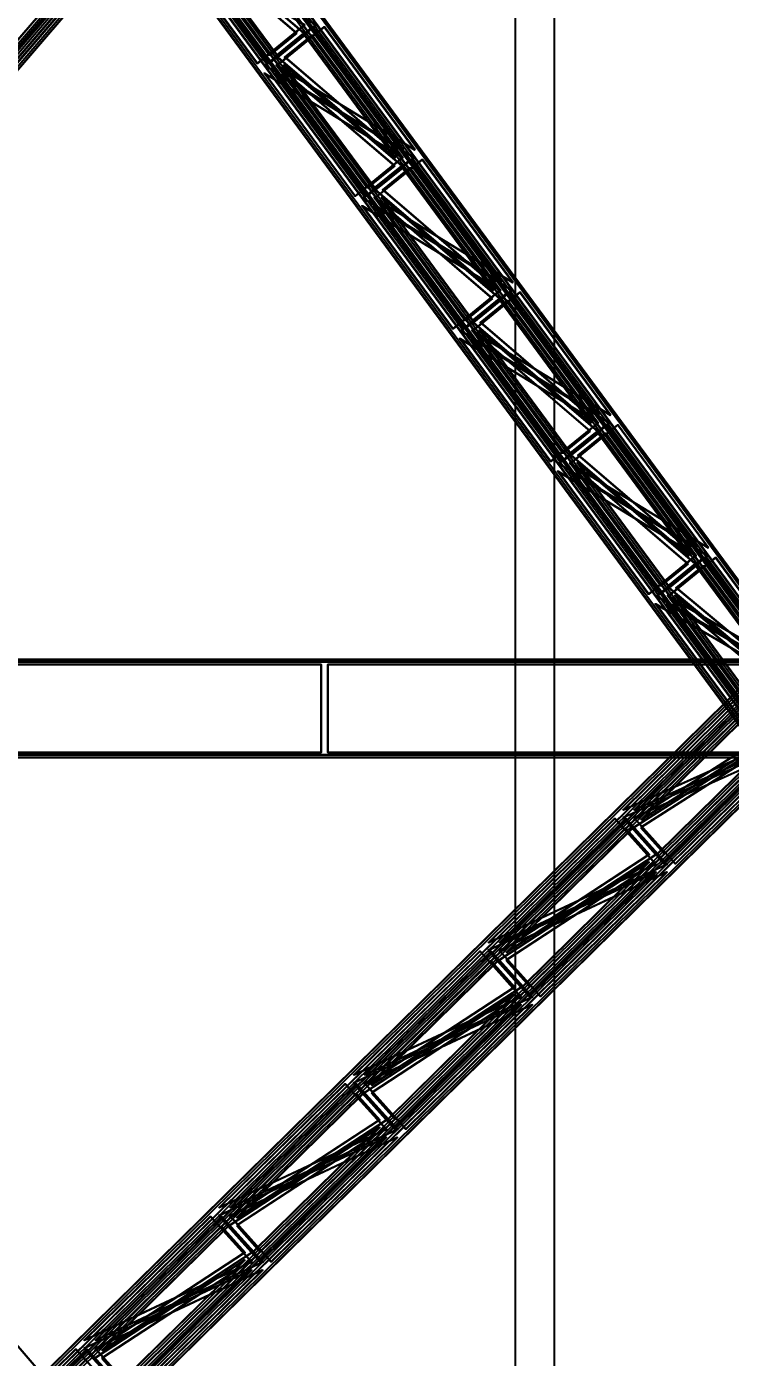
# Model space of a CAD drawing. Header units: millimetres. Extents: x -84906 to 117550, y -3000 to 338000.
# Drawn here: x -6148 to -403, y 47700 to 58569 of the extents above; entities that cross this region are included whole.
import ezdxf

# ---------------------------------------------------------------- set-up
doc = ezdxf.new("R2010")
doc.units = ezdxf.units.MM
for name, color, linetype, lineweight in [('D-STR-CORE', 7, 'Continuous', 25), ('D-STR-DIM', 7, 'Continuous', 13), ('D-STR-STRC', 7, 'Continuous', 25)]:
    doc.layers.add(name, color=color, linetype=linetype, lineweight=lineweight)
doc.styles.add('OpenSansCondensed-Light', font='OpenSansCondensed-Light.ttf')
doc.styles.add('TOWER_UNICODE', font='Arial Unicode.ttf')
doc.dimstyles.new('EZDXF', dxfattribs={"dimtxt": 0.25, "dimasz": 0.175, "dimexe": 0.375, "dimexo": 0.125, "dimgap": 0.1, "dimtad": 1, "dimlfac": 100, "dimzin": 12, "dimdsep": 46, "dimtxsty": 'OpenSansCondensed-Light', "dimblk": 'ARCHTICK', "dimcen": 2.5, "dimazin": 3, "dimtfac": 0.5, "dimtmove": 2, "dimatfit": 3})

# ---------------------------------------------------------------- blocks, each defined once
blk = doc.blocks.new('_ARCHTICK')
at = {"color": 0, "linetype": 'BYBLOCK', "const_width": 0.15}
blk.add_lwpolyline([(-0.5, -0.5), (0.5, 0.5)], dxfattribs=at)

msp = doc.modelspace()

# ---------------------------------------------------------------- linework, layer by layer
at = {"layer": 'D-STR-CORE'}
msp.add_lwpolyline([(-2160, 18300), (-1840, 18300), (-1840, 224550), (-2160, 224550)], close=True, dxfattribs=at)
msp.add_lwpolyline([(-2160, 18300), (-1840, 18300), (-1840, 224550), (-2160, 224550)], close=True, dxfattribs=at)
at = {"layer": 'D-STR-STRC'}
for points in [[(-11424.6, 53212.9), (-10964.7, 52787.1), (186.6, 65787.1), (-273.3, 66212.9)], [(-11420.3, 53212.9), (-10960.3, 52787.1), (190.9, 65787.1), (-269, 66212.9)], [(-11342.2, 53212.9), (-10882.3, 52787.1), (269, 65787.1), (-190.9, 66212.9)], [(-11337.9, 53212.9), (-10878, 52787.1), (273.3, 65787.1), (-186.6, 66212.9)], [(190.5, 53196.1), (-290.1, 52803.9), (-9871.7, 65803.9), (-9391.1, 66196.1)], [(195.5, 53196.1), (-285.1, 52803.9), (-9866.7, 65803.9), (-9386.1, 66196.1)], [(285.1, 53196.1), (-195.5, 52803.9), (-9777, 65803.9), (-9296.4, 66196.1)], [(290.1, 53196.1), (-190.5, 52803.9), (-9772, 65803.9), (-9291.5, 66196.1)], [(-11330.6, 53139.7), (-11028.8, 52860.3), (122.5, 65860.3), (-179.4, 66139.7)], [(-11326.3, 53139.7), (-11024.5, 52860.3), (126.8, 65860.3), (-175, 66139.7)], [(-11278.1, 53139.7), (-10976.2, 52860.3), (175, 65860.3), (-126.8, 66139.7)], [(-11273.7, 53139.7), (-10971.9, 52860.3), (179.4, 65860.3), (-122.5, 66139.7)], [(125, 53128.7), (-190.4, 52871.3), (-9771.9, 65871.3), (-9456.6, 66128.7)], [(130, 53128.7), (-185.4, 52871.3), (-9767, 65871.3), (-9451.6, 66128.7)], [(185.4, 53128.7), (-130, 52871.3), (-9711.5, 65871.3), (-9396.2, 66128.7)], [(190.4, 53128.7), (-125, 52871.3), (-9706.6, 65871.3), (-9391.2, 66128.7)], [(-6699.5, 58593.5), (-6329.4, 58250.9), (-5464.2, 59259.6)], [(-6695.2, 58593.5), (-6325.1, 58250.9), (-5459.9, 59259.6)], [(-6617.2, 58593.5), (-6247.1, 58250.9), (-5381.8, 59259.6)], [(-6612.8, 58593.5), (-6242.7, 58250.9), (-5377.5, 59259.6)], [(-6553, 58520.4), (-6341, 58324.1), (-5475.8, 59332.8)], [(-6548.7, 58520.4), (-6336.7, 58324.1), (-5471.4, 59332.8)], [(-3881.7, 58582.4), (-4268.4, 58266.8), (-5008.6, 59271.1)], [(-3876.7, 58582.4), (-4263.4, 58266.8), (-5003.6, 59271.1)], [(-3787, 58582.4), (-4173.8, 58266.8), (-4914, 59271.1)], [(-3782.1, 58582.4), (-4168.8, 58266.8), (-4909, 59271.1)], [(-3947.2, 58515), (-4168.7, 58334.2), (-4908.9, 59338.5)], [(-3942.2, 58515), (-4163.7, 58334.2), (-4903.9, 59338.5)], [(-3886.8, 58515), (-4108.3, 58334.2), (-4848.5, 59338.5)], [(-3881.8, 58515), (-4103.3, 58334.2), (-4843.5, 59338.5)], [(-3075.6, 57562.2), (-3815.9, 58566.5), (-4202.6, 58250.9)], [(-3070.7, 57562.2), (-3810.9, 58566.5), (-4197.6, 58250.9)], [(-2981, 57562.2), (-3721.2, 58566.5), (-4107.9, 58250.9)], [(-2976, 57562.2), (-3716.2, 58566.5), (-4102.9, 58250.9)], [(-3141.1, 57494.8), (-3881.3, 58499.1), (-4102.9, 58318.3)], [(-3136.1, 57494.8), (-3876.4, 58499.1), (-4097.9, 58318.3)], [(-3080.7, 57494.8), (-3820.9, 58499.1), (-4042.5, 58318.3)], [(-3075.7, 57494.8), (-3816, 58499.1), (-4037.5, 58318.3)], [(-3083.2, 57499.1), (-3469.9, 57183.5), (-4210.2, 58187.8)], [(-3078.2, 57499.1), (-3465, 57183.5), (-4205.2, 58187.8)], [(-2988.6, 57499.1), (-3375.3, 57183.5), (-4115.5, 58187.8)], [(-2983.6, 57499.1), (-3370.3, 57183.5), (-4110.5, 58187.8)], [(-3148.7, 57431.7), (-3370.2, 57250.9), (-4110.4, 58255.2)], [(-3143.7, 57431.7), (-3365.2, 57250.9), (-4105.5, 58255.2)], [(-3088.3, 57431.7), (-3309.8, 57250.9), (-4050, 58255.2)], [(-3083.3, 57431.7), (-3304.8, 57250.9), (-4045.1, 58255.2)], [(-2277.2, 56478.9), (-3017.4, 57483.2), (-3404.1, 57167.6)], [(-2272.2, 56478.9), (-3012.4, 57483.2), (-3399.1, 57167.6)], [(-2182.5, 56478.9), (-2922.7, 57483.2), (-3309.5, 57167.6)], [(-2177.5, 56478.9), (-2917.8, 57483.2), (-3304.5, 57167.6)], [(-2342.7, 56411.5), (-3082.9, 57415.8), (-3304.4, 57235)], [(-2337.7, 56411.5), (-3077.9, 57415.8), (-3299.4, 57235)], [(-2282.2, 56411.5), (-3022.5, 57415.8), (-3244, 57235)], [(-2277.3, 56411.5), (-3017.5, 57415.8), (-3239, 57235)], [(-2350.2, 56348.3), (-2571.8, 56167.5), (-3312, 57171.9)], [(-2345.3, 56348.3), (-2566.8, 56167.5), (-3307, 57171.9)], [(-2289.8, 56348.3), (-2511.3, 56167.5), (-3251.6, 57171.9)], [(-2284.9, 56348.3), (-2506.4, 56167.5), (-3246.6, 57171.9)], [(-2284.8, 56415.8), (-2671.5, 56100.1), (-3411.7, 57104.4)], [(-2279.8, 56415.8), (-2666.5, 56100.1), (-3406.7, 57104.4)], [(-2190.1, 56415.8), (-2576.8, 56100.1), (-3317, 57104.4)], [(-2185.1, 56415.8), (-2571.8, 56100.1), (-3312.1, 57104.4)], [(-1478.7, 55395.6), (-2218.9, 56399.9), (-2605.7, 56084.2)], [(-1473.7, 55395.6), (-2214, 56399.9), (-2600.7, 56084.2)], [(-1384.1, 55395.6), (-2124.3, 56399.9), (-2511, 56084.2)], [(-1379.1, 55395.6), (-2119.3, 56399.9), (-2506, 56084.2)], [(-1544.2, 55328.1), (-2284.4, 56332.5), (-2505.9, 56151.7)], [(-1539.2, 55328.1), (-2279.4, 56332.5), (-2501, 56151.7)], [(-1483.8, 55328.1), (-2224, 56332.5), (-2445.5, 56151.7)], [(-1478.8, 55328.1), (-2219, 56332.5), (-2440.5, 56151.7)], [(-1551.8, 55265), (-1773.3, 55084.2), (-2513.5, 56088.5)], [(-1546.8, 55265), (-1768.3, 55084.2), (-2508.5, 56088.5)], [(-1491.4, 55265), (-1712.9, 55084.2), (-2453.1, 56088.5)], [(-1486.4, 55265), (-1707.9, 55084.2), (-2448.1, 56088.5)], [(-1486.3, 55332.4), (-1873, 55016.8), (-2613.2, 56021.1)], [(-1481.3, 55332.4), (-1868, 55016.8), (-2608.3, 56021.1)], [(-1391.6, 55332.4), (-1778.4, 55016.8), (-2518.6, 56021.1)], [(-1386.7, 55332.4), (-1773.4, 55016.8), (-2513.6, 56021.1)], [(-680.3, 54312.2), (-1420.5, 55316.5), (-1807.2, 55000.9)], [(-675.3, 54312.2), (-1415.5, 55316.5), (-1802.2, 55000.9)], [(-585.6, 54312.2), (-1325.8, 55316.5), (-1712.5, 55000.9)], [(-580.6, 54312.2), (-1320.8, 55316.5), (-1707.6, 55000.9)], [(-745.7, 54244.8), (-1486, 55249.1), (-1707.5, 55068.3)], [(-740.7, 54244.8), (-1481, 55249.1), (-1702.5, 55068.3)], [(-685.3, 54244.8), (-1425.5, 55249.1), (-1647.1, 55068.3)], [(-680.3, 54244.8), (-1420.6, 55249.1), (-1642.1, 55068.3)], [(-753.3, 54181.7), (-974.8, 54000.9), (-1715.1, 55005.2)], [(-748.3, 54181.7), (-969.8, 54000.9), (-1710.1, 55005.2)], [(-692.9, 54181.7), (-914.4, 54000.9), (-1654.6, 55005.2)], [(-687.9, 54181.7), (-909.4, 54000.9), (-1649.7, 55005.2)], [(-687.8, 54249.1), (-1074.6, 53933.5), (-1814.8, 54937.8)], [(-682.9, 54249.1), (-1069.6, 53933.5), (-1809.8, 54937.8)], [(-593.2, 54249.1), (-979.9, 53933.5), (-1720.1, 54937.8)], [(-588.2, 54249.1), (-974.9, 53933.5), (-1715.1, 54937.8)], [(76, 53286.2), (-622, 54233.2), (-1008.7, 53917.6)], [(81, 53286.2), (-617, 54233.2), (-1003.7, 53917.6)], [(170.6, 53286.2), (-527.4, 54233.2), (-914.1, 53917.6)], [(175.6, 53286.2), (-522.4, 54233.2), (-909.1, 53917.6)], [(10.5, 53218.8), (-687.5, 54165.8), (-909, 53985)], [(15.5, 53218.8), (-682.5, 54165.8), (-904, 53985)], [(70.9, 53218.8), (-627.1, 54165.8), (-848.6, 53985)], [(75.9, 53218.8), (-622.1, 54165.8), (-843.6, 53985)], [(2.9, 53155.6), (-218.6, 52974.8), (-916.6, 53921.9)], [(7.9, 53155.6), (-213.6, 52974.8), (-911.6, 53921.9)], [(63.3, 53155.6), (-158.2, 52974.8), (-856.2, 53921.9)], [(68.3, 53155.6), (-153.2, 52974.8), (-851.2, 53921.9)], [(68.4, 53223), (-318.3, 52907.4), (-1016.3, 53854.4)], [(73.4, 53223), (-313.3, 52907.4), (-1011.3, 53854.4)], [(163.1, 53223), (-223.7, 52907.4), (-921.7, 53854.4)], [(168, 53223), (-218.7, 52907.4), (-916.7, 53854.4)], [(-22302.6, 53400), (-22302.6, 52600), (22302.6, 52600), (22302.6, 53400)], [(22302.6, 53400), (22302.6, 52600), (-22302.6, 52600), (-22302.6, 53400)], [(-7406.7, 53360), (-7406.7, 52640), (-3744.6, 52640), (-3744.6, 53360)], [(-3744.6, 53360), (-3744.6, 52640), (-7406.7, 52640), (-7406.7, 53360)], [(-3689.6, 53360), (-3689.6, 52640), (-27.5, 52640), (-27.5, 53360)], [(-27.5, 53360), (-27.5, 52640), (-3689.6, 52640), (-3689.6, 53360)], [(-13456.8, 40233.1), (-13038, 39766.9), (162, 52766.9), (-256.8, 53233.1)], [(-13452.1, 40233.1), (-13033.3, 39766.9), (166.7, 52766.9), (-252.1, 53233.1)], [(-13368.5, 40153), (-13093.7, 39847), (106.3, 52847), (-168.5, 53153)], [(-13366.7, 40233.1), (-12947.9, 39766.9), (252.1, 52766.9), (-166.7, 53233.1)], [(-13363.8, 40153), (-13089, 39847), (111, 52847), (-163.8, 53153)], [(-13362, 40233.1), (-12943.2, 39766.9), (256.8, 52766.9), (-162, 53233.1)], [(-13311, 40153), (-13036.2, 39847), (163.8, 52847), (-111, 53153)], [(-13306.3, 40153), (-13031.5, 39847), (168.5, 52847), (-106.3, 53153)], [(276.9, 40215.9), (-166.5, 39784.1), (-11317.8, 52784.1), (-10874.4, 53215.9)], [(-1280.2, 52170.3), (-300.2, 53135.4), (36.8, 52760.3)], [(-1275.5, 52170.3), (-295.5, 53135.4), (41.5, 52760.3)], [(-1191.9, 52090.2), (-211.9, 53055.3), (-18.9, 52840.4)], [(-1190.1, 52170.3), (-210.1, 53135.4), (126.9, 52760.3)], [(-1187.2, 52090.2), (-207.2, 53055.3), (-14.2, 52840.4)], [(-1185.3, 52170.3), (-205.3, 53135.4), (131.6, 52760.3)], [(-1134.4, 52090.2), (-154.4, 53055.3), (38.6, 52840.4)], [(-1129.7, 52090.2), (-149.7, 53055.3), (43.4, 52840.4)], [(-1193.8, 52026.6), (-1000.8, 51811.7), (-20.8, 52776.8)], [(-1189, 52026.6), (-996, 51811.7), (-16, 52776.8)], [(-1136.3, 52026.6), (-943.2, 51811.7), (36.7, 52776.8)], [(-1131.5, 52026.6), (-938.5, 51811.7), (41.5, 52776.8)], [(-1282.1, 52106.7), (-945.1, 51731.6), (34.9, 52696.7)], [(-1277.3, 52106.7), (-940.3, 51731.6), (39.7, 52696.7)], [(-1191.9, 52106.7), (-855, 51731.6), (125, 52696.7)], [(-1187.2, 52106.7), (-850.2, 51731.6), (129.8, 52696.7)], [(-2380.2, 51087), (-1349.8, 52101.8), (-1012.8, 51726.6)], [(-2375.5, 51087), (-1345, 52101.8), (-1008.1, 51726.6)], [(-2290.1, 51087), (-1259.7, 52101.8), (-922.7, 51726.6)], [(-2285.3, 51087), (-1254.9, 52101.8), (-917.9, 51726.6)], [(-2291.9, 51006.8), (-1261.5, 52021.7), (-1068.5, 51806.8)], [(-2287.2, 51006.8), (-1256.8, 52021.7), (-1063.7, 51806.8)], [(-2234.4, 51006.8), (-1204, 52021.7), (-1011, 51806.8)], [(-2229.7, 51006.8), (-1199.2, 52021.7), (-1006.2, 51806.8)], [(-2293.8, 50943.2), (-2100.8, 50728.3), (-1070.3, 51743.2)], [(-2289, 50943.2), (-2096, 50728.3), (-1065.6, 51743.2)], [(-2236.3, 50943.2), (-2043.2, 50728.3), (-1012.8, 51743.2)], [(-2231.5, 50943.2), (-2038.5, 50728.3), (-1008.1, 51743.2)], [(-2382.1, 51023.4), (-2045.1, 50648.2), (-1014.7, 51663)], [(-2377.3, 51023.4), (-2040.3, 50648.2), (-1009.9, 51663)], [(-2291.9, 51023.4), (-1955, 50648.2), (-924.5, 51663)], [(-2287.2, 51023.4), (-1950.2, 50648.2), (-919.8, 51663)], [(-3480.2, 50003.6), (-2449.8, 51018.4), (-2112.8, 50643.3)], [(-3475.5, 50003.6), (-2445, 51018.4), (-2108.1, 50643.3)], [(-3390.1, 50003.6), (-2359.7, 51018.4), (-2022.7, 50643.3)], [(-3385.3, 50003.6), (-2354.9, 51018.4), (-2017.9, 50643.3)], [(-3391.9, 49923.5), (-2361.5, 50938.3), (-2168.5, 50723.4)], [(-3387.2, 49923.5), (-2356.8, 50938.3), (-2163.7, 50723.4)], [(-3334.4, 49923.5), (-2304, 50938.3), (-2111, 50723.4)], [(-3329.7, 49923.5), (-2299.2, 50938.3), (-2106.2, 50723.4)], [(-3393.8, 49859.9), (-3200.8, 49645), (-2170.3, 50659.8)], [(-3389, 49859.9), (-3196, 49645), (-2165.6, 50659.8)], [(-3336.3, 49859.9), (-3143.2, 49645), (-2112.8, 50659.8)], [(-3331.5, 49859.9), (-3138.5, 49645), (-2108.1, 50659.8)], [(-3482.1, 49940), (-3145.1, 49564.9), (-2114.7, 50579.7)], [(-3477.3, 49940), (-3140.3, 49564.9), (-2109.9, 50579.7)], [(-3391.9, 49940), (-3055, 49564.9), (-2024.5, 50579.7)], [(-3387.2, 49940), (-3050.2, 49564.9), (-2019.8, 50579.7)], [(-4580.2, 48920.3), (-3549.8, 49935.1), (-3212.8, 49560)], [(-4575.5, 48920.3), (-3545, 49935.1), (-3208.1, 49560)], [(-4490.1, 48920.3), (-3459.7, 49935.1), (-3122.7, 49560)], [(-4485.3, 48920.3), (-3454.9, 49935.1), (-3117.9, 49560)], [(-4491.9, 48840.2), (-3461.5, 49855), (-3268.5, 49640.1)], [(-4487.2, 48840.2), (-3456.8, 49855), (-3263.7, 49640.1)], [(-4434.4, 48840.2), (-3404, 49855), (-3211, 49640.1)], [(-4429.7, 48840.2), (-3399.2, 49855), (-3206.2, 49640.1)], [(-4493.8, 48776.6), (-4300.8, 48561.7), (-3270.3, 49576.5)], [(-4489, 48776.6), (-4296, 48561.7), (-3265.6, 49576.5)], [(-4436.3, 48776.6), (-4243.2, 48561.7), (-3212.8, 49576.5)], [(-4431.5, 48776.6), (-4238.5, 48561.7), (-3208.1, 49576.5)], [(-4582.1, 48856.7), (-4245.1, 48481.6), (-3214.7, 49496.4)], [(-4577.3, 48856.7), (-4240.3, 48481.6), (-3209.9, 49496.4)], [(-4491.9, 48856.7), (-4155, 48481.6), (-3124.5, 49496.4)], [(-4487.2, 48856.7), (-4150.2, 48481.6), (-3119.8, 49496.4)], [(-5680.2, 47837), (-4649.8, 48851.8), (-4312.8, 48476.6)], [(-5675.5, 47837), (-4645, 48851.8), (-4308.1, 48476.6)], [(-5590.1, 47837), (-4559.7, 48851.8), (-4222.7, 48476.6)], [(-5585.3, 47837), (-4554.9, 48851.8), (-4217.9, 48476.6)], [(-5591.9, 47756.8), (-4561.5, 48771.7), (-4368.5, 48556.8)], [(-5587.2, 47756.8), (-4556.8, 48771.7), (-4363.7, 48556.8)], [(-5534.4, 47756.8), (-4504, 48771.7), (-4311, 48556.8)], [(-5529.7, 47756.8), (-4499.2, 48771.7), (-4306.2, 48556.8)], [(-5593.8, 47693.2), (-5400.8, 47478.3), (-4370.3, 48493.2)], [(-5589, 47693.2), (-5396, 47478.3), (-4365.6, 48493.2)], [(-5536.3, 47693.2), (-5343.2, 47478.3), (-4312.8, 48493.2)], [(-5531.5, 47693.2), (-5338.5, 47478.3), (-4308.1, 48493.2)], [(-5682.1, 47773.4), (-5345.1, 47398.2), (-4314.7, 48413)], [(-5677.3, 47773.4), (-5340.3, 47398.2), (-4309.9, 48413)], [(-5591.9, 47773.4), (-5255, 47398.2), (-4224.5, 48413)], [(-5587.2, 47773.4), (-5250.2, 47398.2), (-4219.8, 48413)], [(-6780.2, 46753.6), (-5749.8, 47768.4), (-5412.8, 47393.3)], [(-6775.5, 46753.6), (-5745, 47768.4), (-5408.1, 47393.3)], [(-6690.1, 46753.6), (-5659.7, 47768.4), (-5322.7, 47393.3)], [(-6685.3, 46753.6), (-5654.9, 47768.4), (-5317.9, 47393.3)]]:
    msp.add_lwpolyline(points, close=True, dxfattribs=at)
for points in [[(190.5, 53196.1), (-9391.1, 66196.1)], [(290.1, 53196.1), (-9291.5, 66196.1)], [(110, 53116.4), (-9471.6, 66116.4)], [(125, 53128.7), (-9456.6, 66128.7)], [(175.4, 53116.4), (-9406.2, 66116.4)], [(175.5, 53183.9), (-9406.1, 66183.9)], [(190.4, 53128.7), (-9391.2, 66128.7)], [(275.1, 53183.9), (-9306.5, 66183.9)], [(-10986.3, 52873.6), (165, 65873.6)], [(-190.4, 52871.3), (-9771.9, 65871.3)], [(-175.4, 52883.6), (-9756.9, 65883.6)], [(-125, 52871.3), (-9706.6, 65871.3)], [(-110, 52883.6), (-9691.5, 65883.6)], [(-11028.8, 52860.3), (122.5, 65860.3)], [(-10979, 52800.4), (172.2, 65800.4)], [(-10971.9, 52860.3), (179.4, 65860.3)], [(-10964.7, 52787.1), (186.6, 65787.1)], [(-10892.3, 52800.4), (259, 65800.4)], [(-10878, 52787.1), (273.3, 65787.1)], [(-290.1, 52803.9), (-9871.7, 65803.9)], [(-275.1, 52816.1), (-9856.7, 65816.1)], [(-190.5, 52803.9), (-9772, 65803.9)], [(-175.5, 52816.1), (-9757, 65816.1)], [(-22302.6, 53400), (22302.6, 53400)], [(22302.6, 53400), (-22302.6, 53400)], [(-22302.6, 53380), (22302.6, 53380)], [(22302.6, 53380), (-22302.6, 53380)], [(-13456.8, 40233.1), (-256.8, 53233.1)], [(-13443.7, 40218.5), (-243.7, 53218.5)], [(-13368.5, 40153), (-168.5, 53153)], [(-13362, 40233.1), (-162, 53233.1)], [(-13348.9, 40218.5), (-148.9, 53218.5)], [(-13306.3, 40153), (-106.3, 53153)], [(276.9, 40215.9), (-10874.4, 53215.9)], [(-13355.5, 40138.4), (-155.5, 53138.4)], [(-13293.2, 40138.4), (-93.2, 53138.4)], [(-13106.8, 39861.6), (93.2, 52861.6)], [(-13093.7, 39847), (106.3, 52847)], [(-13044.5, 39861.6), (155.5, 52861.6)], [(-13031.5, 39847), (168.5, 52847)], [(-13051.1, 39781.5), (148.9, 52781.5)], [(-13038, 39766.9), (162, 52766.9)], [(-12956.3, 39781.5), (243.7, 52781.5)], [(-12943.2, 39766.9), (256.8, 52766.9)], [(-22302.6, 52620), (22302.6, 52620)], [(22302.6, 52620), (-22302.6, 52620)], [(-22302.6, 52600), (22302.6, 52600)], [(22302.6, 52600), (-22302.6, 52600)]]:
    msp.add_lwpolyline(points, dxfattribs=at)

# ---------------------------------------------------------------- dimensions: what is measured, and where the dimension line sits
at = {"layer": 'D-STR-DIM'}
msp.add_linear_dim(base=(-79000, 0), p1=(0, 0), p2=(0, 333000), angle=90, dimstyle='EZDXF', override={"dimtxt": 4200, "dimasz": 1875, "dimexe": 1050, "dimexo": 900, "dimgap": 1050, "dimtad": 1, "dimdec": 0, "dimlfac": 1, "dimlunit": 2, "dimtxsty": 'TOWER_UNICODE', "dimclrd": 7, "dimclre": 7, "dimclrt": 7}, dxfattribs=at).render()

doc.saveas('drawing.dxf')
